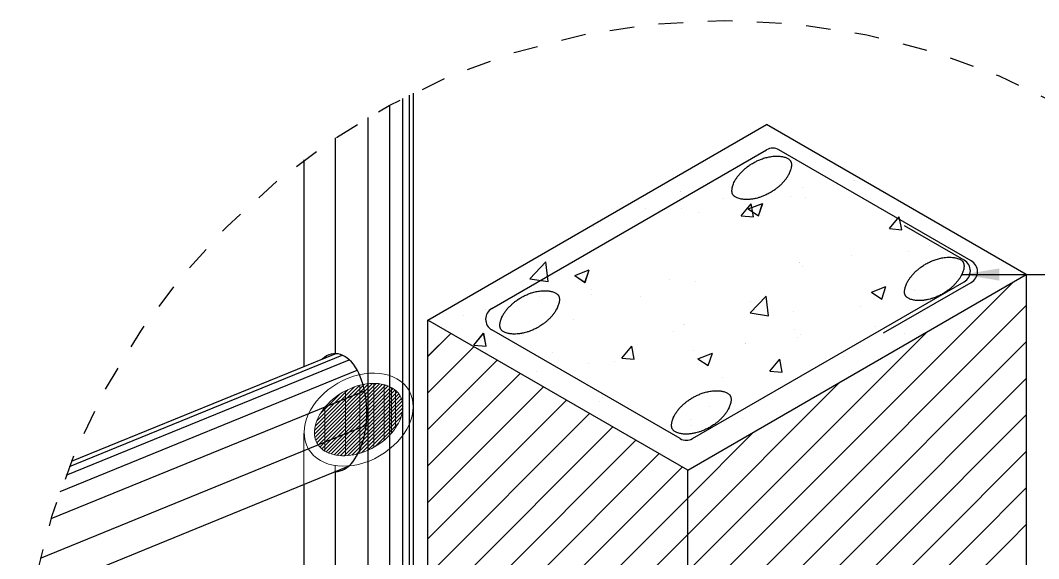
# Model space of a CAD drawing. Header units: inches. Extents: x -7660 to 802, y -193 to 3.
# Drawn here: x 399.208 to 403.341, y -94.126 to -91.943 of the extents above; entities that cross this region are included whole.
import ezdxf

# ---------------------------------------------------------------- set-up
doc = ezdxf.new("R2010")
doc.units = ezdxf.units.IN
doc.header["$MEASUREMENT"] = 0
doc.linetypes.add('DASHDOT', pattern=[1, 0.5, -0.25, 0, -0.25])
for name, color, linetype in [('COTA', 7, 'Continuous'), ('DETALHE', 1, 'Continuous'), ('INDICACAO', 1, 'Continuous')]:
    doc.layers.add(name, color=color, linetype=linetype)
doc.styles.add('Texto Cotas', font='romans.shx')
doc.dimstyles.new('huawei_stand Cota 1-100', dxfattribs={"dimscale": 0, "dimtxt": 0.15, "dimasz": 0.15, "dimexe": 0.1, "dimexo": 0.1, "dimgap": 0.1, "dimtad": 1, "dimzin": 0, "dimdsep": 46, "dimtxsty": 'Texto Cotas', "dimblk": 'ARCHTICK', "dimcen": 0.2, "dimdle": 0.1, "dimclrd": 256, "dimclre": 256, "dimclrt": 256, "dimadec": 0, "dimazin": 0, "dimtfac": 1, "dimtix": 1, "dimtmove": 0, "dimatfit": 3, "dimfxl": 1, "dimtolj": 1, "dimtzin": 0, "dimarcsym": 1})

# ---------------------------------------------------------------- blocks, each defined once
blk = doc.blocks.new('_ArchTick')
at = {"const_width": 0.05}
blk.add_lwpolyline([(-0.5, -0.5), (0.5, 0.5)], dxfattribs=at)
blk = doc.blocks.new('*X136')
at = {"color": 0}
for p, q in [((16584.1, 27279.1), (17210.1, 27905.1)), ((16672.5, 27279.1), (17243, 27849.6)), ((16495.7, 27279.1), (17000.9, 27784.3)), ((16760.9, 27279.1), (17243, 27761.2)), ((16849.3, 27279.1), (17243, 27672.8)), ((16423, 27294.8), (16791.8, 27663.6)), ((16937.7, 27279.1), (17243, 27584.4)), ((16423, 27383.2), (16582.7, 27542.8)), ((17026, 27279.1), (17243, 27496)), ((17114.4, 27279.1), (17243, 27407.6)), ((17202.8, 27279.1), (17243, 27319.2)), ((16423, 27118), (16584.1, 27279.1)), ((16423, 27206.4), (16495.7, 27279.1)), ((16518.5, 26683.2), (17114.4, 27279.1)), ((16530, 27136.6), (16672.5, 27279.1)), ((16568.2, 26821.2), (17026, 27279.1)), ((16595.1, 27113.3), (16760.9, 27279.1)), ((16617.9, 26959.3), (16937.7, 27279.1)), ((16655.7, 27085.5), (16849.3, 27279.1)), ((16671.2, 26747.4), (17202.8, 27279.1))]:
    blk.add_line(p, q, dxfattribs=at)
blk = doc.blocks.new('*X133')
at = {"color": 0}
for p, q in [((1158.254, 433.108), (1158.254, 433.108)), ((1160.764, 433.444), (1160.764, 433.444)), ((1152.37, 432.94), (1152.37, 432.94)), ((1154.448, 432.613), (1154.448, 432.613)), ((1157.708, 432.714), (1157.708, 432.714)), ((1158.406, 432.652), (1158.406, 432.652)), ((1150.661, 432.114), (1150.661, 432.114)), ((1152.422, 432.107), (1152.422, 432.107)), ((1155.304, 431.762), (1155.786, 432.337)), ((1155.641, 432.09), (1156.341, 432.359)), ((1155.641, 432.09), (1156.138, 431.754)), ((1155.902, 431.709), (1155.787, 432.336)), ((1156.138, 431.754), (1156.341, 432.358)), ((1153.212, 431.902), (1153.212, 431.902)), ((1155.304, 431.762), (1155.902, 431.71)), ((1162.477, 431.135), (1162.959, 431.709)), ((1163.075, 431.081), (1162.959, 431.708)), ((1148.161, 431.262), (1148.161, 431.262)), ((1162.477, 431.135), (1163.075, 431.082)), ((1164.424, 430.328), (1164.424, 430.328)), ((1160.636, 429.83), (1160.636, 429.83)), ((1163.419, 430.027), (1163.419, 430.027)), ((1145.062, 428.713), (1145.841, 429.524)), ((1145.952, 428.574), (1145.841, 429.524)), ((1147.238, 428.865), (1147.939, 429.133)), ((1147.736, 428.528), (1147.939, 429.133)), ((1158.133, 429.5), (1158.133, 429.5)), ((1158.284, 429.323), (1158.284, 429.323)), ((1145.062, 428.713), (1145.951, 428.575)), ((1147.238, 428.865), (1147.736, 428.529)), ((1151.817, 428.669), (1151.817, 428.669)), ((1153.09, 428.573), (1153.09, 428.573)), ((1148.03, 428.17), (1148.03, 428.17)), ((1161.61, 428.064), (1162.31, 428.333)), ((1161.61, 428.064), (1162.107, 427.728)), ((1162.107, 427.727), (1162.31, 428.332)), ((1163.673, 428.142), (1163.673, 428.142)), ((1145.084, 428.056), (1145.084, 428.056)), ((1145.527, 427.84), (1145.527, 427.84)), ((1148.039, 427.933), (1148.039, 427.933)), ((1150.423, 427.83), (1150.423, 427.83)), ((1155.734, 427.057), (1156.513, 427.869)), ((1155.761, 427.605), (1155.761, 427.605)), ((1156.624, 426.919), (1156.514, 427.868)), ((1142.905, 427.229), (1142.905, 427.229)), ((1157.841, 427.141), (1157.841, 427.141)), ((1161.099, 427.379), (1161.099, 427.379)), ((1141.855, 426.938), (1141.855, 426.938)), ((1147.193, 426.712), (1147.193, 426.712)), ((1155.734, 427.057), (1156.624, 426.92)), ((1163.297, 426.698), (1163.297, 426.698)), ((1152.009, 426.14), (1152.009, 426.14)), ((1152.531, 426.487), (1152.531, 426.487)), ((1157.869, 426.261), (1157.869, 426.261)), ((1161.793, 426.384), (1161.793, 426.384)), ((1142.347, 425.495), (1142.829, 426.07)), ((1142.945, 425.442), (1142.829, 426.069)), ((1158.006, 425.886), (1158.006, 425.886)), ((1158.163, 425.994), (1158.163, 425.994)), ((1163.208, 426.036), (1163.208, 426.036)), ((1142.347, 425.495), (1142.944, 425.443)), ((1146.178, 425.139), (1146.178, 425.139)), ((1149.519, 424.868), (1150.001, 425.442)), ((1150.117, 424.815), (1150.002, 425.441)), ((1152.969, 425.244), (1152.969, 425.244)), ((1153.207, 424.838), (1153.908, 425.107)), ((1153.705, 424.502), (1153.908, 425.106)), ((1155.502, 425.556), (1155.502, 425.556)), ((1149.187, 424.725), (1149.187, 424.725)), ((1149.519, 424.868), (1150.117, 424.815)), ((1153.207, 424.838), (1153.705, 424.503)), ((1156.692, 424.24), (1157.174, 424.815)), ((1157.29, 424.187), (1157.174, 424.814)), ((1160.237, 424.946), (1160.237, 424.946)), ((1145.399, 424.226), (1145.399, 424.226)), ((1147.918, 424.604), (1147.918, 424.604)), ((1156.692, 424.24), (1157.29, 424.188)), ((1154.406, 423.945), (1154.406, 423.945)), ((1148.433, 422.747), (1148.433, 422.747)), ((1148.574, 422.944), (1148.574, 422.944)), ((1158.041, 422.665), (1158.041, 422.665)), ((1153.771, 422.521), (1153.771, 422.521)), ((1152.847, 421.915), (1152.847, 421.915)), ((1155.375, 421.941), (1155.375, 421.941)), ((1152.872, 421.612), (1152.872, 421.612))]:
    blk.add_line(p, q, dxfattribs=at)
blk = doc.blocks.new('*X134')
at = {"color": 0}
for p, q in [((15793.8, 27726.3), (15849.4, 27781.8)), ((15793.8, 27637.9), (15905.4, 27749.5)), ((15793.8, 27549.5), (15961.5, 27717.1)), ((15793.8, 27461.1), (16017.5, 27684.8)), ((15793.8, 27372.7), (16073.6, 27652.4)), ((15793.8, 27284.3), (16129.6, 27620.1)), ((15793.8, 27195.9), (16185.6, 27587.7)), ((15793.8, 27107.5), (16241.7, 27555.4)), ((15793.8, 27019.1), (16297.7, 27523)), ((15793.8, 26930.8), (16353.7, 27490.7)), ((15793.8, 26842.4), (16409.8, 27458.3)), ((15793.8, 26754), (16423, 27383.2)), ((15793.8, 26665.6), (16423, 27294.8))]:
    blk.add_line(p, q, dxfattribs=at)
blk = doc.blocks.new('*X138')
at = {"color": 0}
for p, q in [((1158.254, 433.108), (1158.254, 433.108)), ((1160.764, 433.444), (1160.764, 433.444)), ((1152.37, 432.94), (1152.37, 432.94)), ((1154.448, 432.613), (1154.448, 432.613)), ((1157.708, 432.714), (1157.708, 432.714)), ((1158.406, 432.652), (1158.406, 432.652)), ((1150.661, 432.114), (1150.661, 432.114)), ((1152.422, 432.107), (1152.422, 432.107)), ((1155.304, 431.762), (1155.786, 432.337)), ((1155.641, 432.09), (1156.341, 432.359)), ((1155.641, 432.09), (1156.138, 431.754)), ((1155.902, 431.709), (1155.787, 432.336)), ((1156.138, 431.754), (1156.341, 432.358)), ((1153.212, 431.902), (1153.212, 431.902)), ((1155.304, 431.762), (1155.902, 431.71)), ((1162.477, 431.135), (1162.959, 431.709)), ((1163.075, 431.081), (1162.959, 431.708)), ((1148.161, 431.262), (1148.161, 431.262)), ((1162.477, 431.135), (1163.075, 431.082)), ((1164.424, 430.328), (1164.424, 430.328)), ((1160.636, 429.83), (1160.636, 429.83)), ((1163.419, 430.027), (1163.419, 430.027)), ((1145.062, 428.713), (1145.841, 429.524)), ((1145.952, 428.574), (1145.841, 429.524)), ((1147.238, 428.865), (1147.939, 429.133)), ((1147.736, 428.528), (1147.939, 429.133)), ((1158.133, 429.5), (1158.133, 429.5)), ((1158.284, 429.323), (1158.284, 429.323)), ((1145.062, 428.713), (1145.951, 428.575)), ((1147.238, 428.865), (1147.736, 428.529)), ((1151.817, 428.669), (1151.817, 428.669)), ((1153.09, 428.573), (1153.09, 428.573)), ((1148.03, 428.17), (1148.03, 428.17)), ((1161.61, 428.064), (1162.31, 428.333)), ((1161.61, 428.064), (1162.107, 427.728)), ((1162.107, 427.727), (1162.31, 428.332)), ((1163.673, 428.142), (1163.673, 428.142)), ((1145.084, 428.056), (1145.084, 428.056)), ((1145.527, 427.84), (1145.527, 427.84)), ((1148.039, 427.933), (1148.039, 427.933)), ((1150.423, 427.83), (1150.423, 427.83)), ((1155.734, 427.057), (1156.513, 427.869)), ((1155.761, 427.605), (1155.761, 427.605)), ((1156.624, 426.919), (1156.514, 427.868)), ((1142.905, 427.229), (1142.905, 427.229)), ((1157.841, 427.141), (1157.841, 427.141)), ((1161.099, 427.379), (1161.099, 427.379)), ((1141.855, 426.938), (1141.855, 426.938)), ((1147.193, 426.712), (1147.193, 426.712)), ((1155.734, 427.057), (1156.624, 426.92)), ((1163.297, 426.698), (1163.297, 426.698)), ((1152.009, 426.14), (1152.009, 426.14)), ((1152.531, 426.487), (1152.531, 426.487)), ((1157.869, 426.261), (1157.869, 426.261)), ((1161.793, 426.384), (1161.793, 426.384)), ((1142.347, 425.495), (1142.829, 426.07)), ((1142.945, 425.442), (1142.829, 426.069)), ((1158.006, 425.886), (1158.006, 425.886)), ((1158.163, 425.994), (1158.163, 425.994)), ((1163.208, 426.036), (1163.208, 426.036)), ((1142.347, 425.495), (1142.944, 425.443)), ((1146.178, 425.139), (1146.178, 425.139)), ((1149.519, 424.868), (1150.001, 425.442)), ((1150.117, 424.815), (1150.002, 425.441)), ((1152.969, 425.244), (1152.969, 425.244)), ((1153.207, 424.838), (1153.908, 425.107)), ((1153.705, 424.502), (1153.908, 425.106)), ((1155.502, 425.556), (1155.502, 425.556)), ((1149.187, 424.725), (1149.187, 424.725)), ((1149.519, 424.868), (1150.117, 424.815)), ((1153.207, 424.838), (1153.705, 424.503)), ((1156.692, 424.24), (1157.174, 424.815)), ((1157.29, 424.187), (1157.174, 424.814)), ((1160.237, 424.946), (1160.237, 424.946)), ((1145.399, 424.226), (1145.399, 424.226)), ((1147.918, 424.604), (1147.918, 424.604)), ((1156.692, 424.24), (1157.29, 424.188)), ((1154.406, 423.945), (1154.406, 423.945)), ((1148.433, 422.747), (1148.433, 422.747)), ((1148.574, 422.944), (1148.574, 422.944)), ((1158.041, 422.665), (1158.041, 422.665)), ((1153.771, 422.521), (1153.771, 422.521)), ((1152.847, 421.915), (1152.847, 421.915)), ((1155.375, 421.941), (1155.375, 421.941)), ((1152.872, 421.612), (1152.872, 421.612))]:
    blk.add_line(p, q, dxfattribs=at)
blk = doc.blocks.new('*X139')
at = {"color": 0}
for p, q in [((15793.8, 27726.3), (15849.4, 27781.8)), ((15793.8, 27637.9), (15905.4, 27749.5)), ((15793.8, 27549.5), (15961.5, 27717.1)), ((15793.8, 27461.1), (16017.5, 27684.8)), ((15793.8, 27372.7), (16073.6, 27652.4)), ((15793.8, 27284.3), (16129.6, 27620.1)), ((15793.8, 27195.9), (16185.6, 27587.7)), ((15793.8, 27107.5), (16241.7, 27555.4)), ((15793.8, 27019.1), (16297.7, 27523)), ((15793.8, 26930.8), (16353.7, 27490.7)), ((15793.8, 26842.4), (16409.8, 27458.3)), ((15793.8, 26754), (16423, 27383.2)), ((15793.8, 26665.6), (16423, 27294.8))]:
    blk.add_line(p, q, dxfattribs=at)
blk = doc.blocks.new('*X141')
at = {"color": 0}
for p, q in [((16584.1, 27279.1), (17210.1, 27905.1)), ((16672.5, 27279.1), (17243, 27849.6)), ((16495.7, 27279.1), (17000.9, 27784.3)), ((16760.9, 27279.1), (17243, 27761.2)), ((16849.3, 27279.1), (17243, 27672.8)), ((16423, 27294.8), (16791.8, 27663.6)), ((16937.7, 27279.1), (17243, 27584.4)), ((16423, 27383.2), (16582.7, 27542.8)), ((17026, 27279.1), (17243, 27496)), ((17114.4, 27279.1), (17243, 27407.6)), ((17202.8, 27279.1), (17243, 27319.2)), ((16423, 27118), (16584.1, 27279.1)), ((16423, 27206.4), (16495.7, 27279.1)), ((16518.5, 26683.2), (17114.4, 27279.1)), ((16530, 27136.6), (16672.5, 27279.1)), ((16568.2, 26821.2), (17026, 27279.1)), ((16595.1, 27113.3), (16760.9, 27279.1)), ((16617.9, 26959.3), (16937.7, 27279.1)), ((16655.7, 27085.5), (16849.3, 27279.1)), ((16671.2, 26747.4), (17202.8, 27279.1))]:
    blk.add_line(p, q, dxfattribs=at)
blk = doc.blocks.new('55')
at = {"layer": 'DETALHE', "linetype": 'ByBlock', "lineweight": 13}
h = blk.add_hatch(dxfattribs=at)
h.set_pattern_fill('ANSI31', color=256, scale=0.083793, style=0)
h.set_pattern_definition([(45, (278.649586, -28.83776), (-0.0074063384, 0.0074063384), [])])
edge = h.paths.add_edge_path(flags=16)
edge.add_spline(control_points=[(305.0051, 17.468), (305.0007, 17.4756), (304.9948, 17.4829), (304.9793, 17.4963), (304.9696, 17.5023), (304.9462, 17.5118), (304.9324, 17.5153), (304.902, 17.5183), (304.8855, 17.518), (304.835, 17.5109), (304.8025, 17.499), (304.7435, 17.4649), (304.7169, 17.4426), (304.6855, 17.4025), (304.6769, 17.3884), (304.6644, 17.3606), (304.6605, 17.3469), (304.657, 17.3218), (304.6574, 17.3104), (304.6612, 17.2903), (304.6646, 17.2816), (304.6734, 17.2664), (304.6792, 17.2591), (304.6947, 17.2457), (304.7044, 17.2397), (304.7279, 17.2302), (304.7417, 17.2267), (304.7721, 17.2237), (304.7886, 17.224), (304.839, 17.2311), (304.8715, 17.243), (304.9306, 17.2771), (304.9572, 17.2993), (304.9885, 17.3395), (304.9971, 17.3536), (305.0097, 17.3814), (305.0136, 17.3951), (305.017, 17.4202), (305.0166, 17.4316), (305.0128, 17.4517), (305.0094, 17.4604), (305.0051, 17.468)], knot_values=[0, 0, 0, 0, 0.261799, 0.261799, 0.523599, 0.523599, 0.785398, 0.785398, 1.047198, 1.047198, 1.570796, 1.570796, 2.094395, 2.094395, 2.356194, 2.356194, 2.617994, 2.617994, 2.879793, 2.879793, 3.141593, 3.141593, 3.403392, 3.403392, 3.665191, 3.665191, 3.926991, 3.926991, 4.18879, 4.18879, 4.712389, 4.712389, 5.235988, 5.235988, 5.497787, 5.497787, 5.759587, 5.759587, 6.021386, 6.021386, 6.283185, 6.283185, 6.283185, 6.283185], degree=3, periodic=0)
at = {"layer": 'DETALHE'}
for p, q in [((305.0423, 18.6877), (305.0423, 15.667)), ((305.0582, 18.6956), (305.0582, 15.6924)), ((304.962, 18.6459), (304.962, 15.5867)), ((305.0144, 18.6735), (305.0144, 15.6327)), ((304.8739, 18.5962), (304.8739, 15.5424)), ((305.1179, 17.7746), (306.492, 18.5679)), ((307.5465, 17.9591), (306.492, 18.5679)), ((307.5465, 17.9591), (306.492, 18.5679)), ((304.7422, 18.5138), (304.7422, 17.6384)), ((305.3776, 17.8218), (306.4924, 18.4655)), ((307.323, 18.015), (306.5427, 18.4655)), ((304.615, 18.4243), (304.615, 17.5865)), ((307.2945, 18.0176), (307.0521, 18.1575)), ((306.1723, 17.1658), (307.5465, 17.9591)), ((306.1916, 17.2938), (307.2945, 17.9305)), ((306.967, 17.7224), (307.323, 17.9279)), ((305.1179, 13.539), (305.1179, 17.7746)), ((306.1723, 17.1658), (305.1179, 17.7746)), ((306.1413, 17.2938), (305.3776, 17.7347)), ((303.6499, 17.1455), (304.7985, 17.6141)), ((303.6638, 17.1813), (304.7701, 17.6327)), ((303.6719, 17.2017), (304.7422, 17.6384)), ((303.6257, 17.079), (304.8315, 17.571)), ((303.5895, 16.9691), (304.8613, 17.488)), ((303.5455, 16.8089), (304.8676, 17.3483)), ((303.513, 16.6583), (304.7957, 17.1816)), ((304.7422, 17.1598), (304.7422, 15.5183)), ((304.615, 17.1078), (304.615, 15.5861))]:
    blk.add_line(p, q, dxfattribs=at)
at = {"layer": 'DETALHE', "linetype": 'ByBlock', "lineweight": 13}
for p, q in [((305.1179, 17.7746), (306.492, 18.5679)), ((307.5465, 17.9591), (306.492, 18.5679)), ((305.3776, 17.8218), (306.4924, 18.4655)), ((307.323, 18.015), (306.5427, 18.4655)), ((307.2945, 18.0176), (307.0521, 18.1575)), ((306.1723, 17.1658), (307.5465, 17.9591)), ((306.1916, 17.2938), (307.2945, 17.9305)), ((306.967, 17.7224), (307.323, 17.9279)), ((305.1179, 14.2538), (305.1179, 17.7746)), ((306.1723, 17.1658), (305.1179, 17.7746)), ((306.1413, 17.2938), (305.3776, 17.7347)), ((304.7836, 17.4878), (304.7836, 17.2244)), ((304.8415, 17.5102), (304.8415, 17.2343)), ((304.8989, 17.5177), (304.8989, 17.2588)), ((304.941, 17.5126), (304.941, 17.2879)), ((304.97, 17.5013), (304.97, 17.3163)), ((304.9871, 17.4895), (304.9871, 17.3385)), ((304.6991, 17.4198), (304.6991, 17.2435)), ((305.0582, 17.4165), (305.0582, 15.6924)), ((304.615, 17.3165), (304.615, 15.5861)), ((305.0423, 17.3519), (305.0423, 15.667)), ((305.0144, 17.3046), (305.0144, 15.6327)), ((304.962, 17.251), (304.962, 15.5867)), ((304.8739, 17.2011), (304.8739, 15.5424)), ((304.7422, 17.1848), (304.7422, 15.5183))]:
    blk.add_line(p, q, dxfattribs=at)
at = {"layer": 'DETALHE', "color": 1, "linetype": 'ByBlock', "lineweight": 13}
for p, q in [((307.5465, 17.9591), (307.5465, 14.4384)), ((306.1723, 13.6451), (306.1723, 17.1658))]:
    blk.add_line(p, q, dxfattribs=at)
at = {"layer": 'DETALHE', "color": 1}
for p, q in [((307.5465, 17.9591), (307.5465, 13.5474)), ((306.1723, 13.2765), (306.1723, 17.1658))]:
    blk.add_line(p, q, dxfattribs=at)
at = {"layer": 'DETALHE', "color": 1, "linetype": 'DASHDOT', "ltscale": 0.05}
blk.add_circle((306.3232, 16.1316), 2.8591, dxfattribs=at)
at = {"layer": 'DETALHE', "linetype": 'ByBlock', "lineweight": 13}
for centre, start, end in [((306.5176, 18.4219), 60, 120), ((307.2693, 17.974), 300, 60), ((307.2979, 17.9714), 300, 60), ((305.4027, 17.7783), 120, 240), ((306.1665, 17.3373), 240, 300)]:
    blk.add_arc(centre, 0.0503, start, end, dxfattribs=at)
at = {"layer": 'DETALHE'}
for centre, start, end in [((306.5176, 18.4219), 60, 120), ((307.2693, 17.974), 300, 60), ((307.2979, 17.9714), 300, 60), ((305.4027, 17.7783), 120, 240), ((306.1665, 17.3373), 240, 300)]:
    blk.add_arc(centre, 0.0503, start, end, dxfattribs=at)
blk.add_ellipse((304.7422, 17.3991), major_axis=(0, -0.2393), ratio=0.535873, start_param=0, end_param=3.57209, dxfattribs=at)
at = {"layer": 'DETALHE', "linetype": 'ByBlock', "lineweight": 13}
blk.add_ellipse((304.837, 17.371), major_axis=(0.2043, 0.118), ratio=0.720469, dxfattribs=at)
for points, knots in [([(306.5898, 18.4196), (306.5894, 18.4203), (306.5889, 18.421), (306.588, 18.4223), (306.5875, 18.4228), (306.5866, 18.4239), (306.5861, 18.4244), (306.5846, 18.4258), (306.5836, 18.4266), (306.5814, 18.4283), (306.5801, 18.4292), (306.5771, 18.431), (306.5754, 18.4318), (306.5716, 18.4335), (306.5695, 18.4344), (306.5649, 18.4359), (306.5624, 18.4366), (306.5576, 18.4377), (306.5555, 18.4381), (306.5511, 18.4388), (306.5488, 18.4392), (306.5431, 18.4397), (306.5396, 18.4399), (306.5322, 18.44), (306.5284, 18.4399), (306.5205, 18.4394), (306.5164, 18.439), (306.5093, 18.438), (306.5064, 18.4375), (306.5004, 18.4363), (306.4974, 18.4357), (306.4882, 18.4334), (306.482, 18.4316), (306.4708, 18.4277), (306.4658, 18.4258), (306.4559, 18.4215), (306.451, 18.4191), (306.4413, 18.414), (306.4365, 18.4113), (306.4272, 18.4055), (306.4227, 18.4025), (306.4147, 18.3967), (306.4112, 18.394), (306.4045, 18.3885), (306.4013, 18.3857), (306.3946, 18.3795), (306.3912, 18.3761), (306.3846, 18.3691), (306.3815, 18.3655), (306.3761, 18.3587), (306.3738, 18.3555), (306.3693, 18.3489), (306.3671, 18.3454), (306.3633, 18.3387), (306.3616, 18.3355), (306.3588, 18.3294), (306.3577, 18.3266), (306.3558, 18.3216), (306.3551, 18.3194), (306.354, 18.3155), (306.3536, 18.3138), (306.3529, 18.3105), (306.3526, 18.3089), (306.3522, 18.3056), (306.352, 18.3038), (306.3518, 18.3008), (306.3518, 18.2994), (306.3519, 18.2969), (306.352, 18.2957), (306.3522, 18.2936), (306.3524, 18.2925), (306.3528, 18.2907), (306.353, 18.2898), (306.3535, 18.2883), (306.3537, 18.2877), (306.3542, 18.2865), (306.3544, 18.286), (306.355, 18.2848), (306.3553, 18.2843), (306.3563, 18.2826), (306.3572, 18.2814), (306.3586, 18.2798), (306.359, 18.2794), (306.36, 18.2785), (306.3605, 18.278), (306.3621, 18.2766), (306.3634, 18.2757), (306.3664, 18.2737), (306.3682, 18.2727), (306.3722, 18.2708), (306.3744, 18.2698), (306.3795, 18.2681), (306.3822, 18.2673), (306.3875, 18.266), (306.3899, 18.2656), (306.3949, 18.2648), (306.3976, 18.2645), (306.4031, 18.264), (306.406, 18.2639), (306.413, 18.2638), (306.4173, 18.2639), (306.4261, 18.2645), (306.4306, 18.265), (306.44, 18.2665), (306.4447, 18.2674), (306.4534, 18.2695), (306.4573, 18.2705), (306.4651, 18.2729), (306.4691, 18.2742), (306.4778, 18.2774), (306.4826, 18.2794), (306.4925, 18.2839), (306.4976, 18.2864), (306.5066, 18.2913), (306.5106, 18.2937), (306.5194, 18.2992), (306.5243, 18.3026), (306.5325, 18.3087), (306.536, 18.3114), (306.5426, 18.317), (306.5458, 18.3198), (306.5522, 18.3259), (306.5554, 18.3292), (306.5618, 18.3362), (306.5649, 18.3399), (306.5707, 18.3474), (306.5733, 18.3511), (306.5781, 18.3584), (306.5802, 18.362), (306.5834, 18.3682), (306.5847, 18.3707), (306.5869, 18.3757), (306.5878, 18.3781), (306.5896, 18.383), (306.5903, 18.3854), (306.5917, 18.3906), (306.5922, 18.3933), (306.593, 18.3983), (306.5932, 18.4006), (306.5933, 18.4048), (306.5933, 18.4066), (306.593, 18.4098), (306.5928, 18.4112), (306.5923, 18.4131), (306.5922, 18.4137), (306.5918, 18.415), (306.5916, 18.4155), (306.5913, 18.4165), (306.5911, 18.417), (306.5906, 18.4181), (306.5902, 18.4188), (306.5898, 18.4196)], [0, 0, 0, 0, 0.084238, 0.084238, 0.146315, 0.146315, 0.208391, 0.208391, 0.298415, 0.298415, 0.388438, 0.388438, 0.478461, 0.478461, 0.568296, 0.568296, 0.65813, 0.65813, 0.723729, 0.723729, 0.789327, 0.789327, 0.879805, 0.879805, 0.970283, 0.970283, 1.06076, 1.06076, 1.123463, 1.123463, 1.186165, 1.186165, 1.31157, 1.31157, 1.412199, 1.412199, 1.512829, 1.512829, 1.613458, 1.613458, 1.714087, 1.714087, 1.796165, 1.796165, 1.878243, 1.878243, 1.972849, 1.972849, 2.071608, 2.071608, 2.157305, 2.157305, 2.252668, 2.252668, 2.345635, 2.345635, 2.432223, 2.432223, 2.504273, 2.504273, 2.56568, 2.56568, 2.627087, 2.627087, 2.703159, 2.703159, 2.771616, 2.771616, 2.838606, 2.838606, 2.908708, 2.908708, 2.97881, 2.97881, 3.037675, 3.037675, 3.096541, 3.096541, 3.159097, 3.159097, 3.294516, 3.294516, 3.344819, 3.344819, 3.395122, 3.395122, 3.495729, 3.495729, 3.596336, 3.596336, 3.696943, 3.696943, 3.79755, 3.79755, 3.871523, 3.871523, 3.945496, 3.945496, 4.019469, 4.019469, 4.119496, 4.119496, 4.219523, 4.219523, 4.31955, 4.31955, 4.39881, 4.39881, 4.47807, 4.47807, 4.574474, 4.574474, 4.679738, 4.679738, 4.763616, 4.763616, 4.872346, 4.872346, 4.9543, 4.9543, 5.036255, 5.036255, 5.127493, 5.127493, 5.228505, 5.228505, 5.329518, 5.329518, 5.43053, 5.43053, 5.505292, 5.505292, 5.580053, 5.580053, 5.660616, 5.660616, 5.761534, 5.761534, 5.862452, 5.862452, 5.96337, 5.96337, 6.055748, 6.055748, 6.108132, 6.108132, 6.160517, 6.160517, 6.203113, 6.203113, 6.283185, 6.283185, 6.283185, 6.283185]), ([(307.2902, 18.0095), (307.2898, 18.0103), (307.2893, 18.011), (307.2884, 18.0122), (307.288, 18.0127), (307.287, 18.0138), (307.2865, 18.0144), (307.285, 18.0157), (307.2841, 18.0166), (307.2818, 18.0183), (307.2805, 18.0191), (307.2775, 18.0209), (307.2758, 18.0218), (307.272, 18.0235), (307.2699, 18.0243), (307.2653, 18.0258), (307.2628, 18.0266), (307.258, 18.0277), (307.256, 18.0281), (307.2515, 18.0288), (307.2492, 18.0291), (307.2435, 18.0296), (307.24, 18.0298), (307.2326, 18.0299), (307.2288, 18.0298), (307.2209, 18.0293), (307.2168, 18.0289), (307.2097, 18.0279), (307.2068, 18.0274), (307.2008, 18.0263), (307.1978, 18.0256), (307.1886, 18.0234), (307.1825, 18.0215), (307.1713, 18.0176), (307.1663, 18.0157), (307.1563, 18.0114), (307.1514, 18.009), (307.1417, 18.004), (307.1369, 18.0012), (307.1276, 17.9955), (307.1231, 17.9924), (307.1151, 17.9867), (307.1116, 17.984), (307.1049, 17.9785), (307.1017, 17.9756), (307.095, 17.9694), (307.0916, 17.966), (307.0851, 17.959), (307.0819, 17.9554), (307.0765, 17.9486), (307.0742, 17.9454), (307.0697, 17.9388), (307.0675, 17.9354), (307.0637, 17.9287), (307.062, 17.9254), (307.0592, 17.9194), (307.0581, 17.9165), (307.0563, 17.9116), (307.0556, 17.9094), (307.0545, 17.9055), (307.054, 17.9037), (307.0533, 17.9005), (307.0531, 17.8989), (307.0526, 17.8955), (307.0524, 17.8938), (307.0522, 17.8907), (307.0522, 17.8893), (307.0523, 17.8868), (307.0524, 17.8857), (307.0526, 17.8835), (307.0528, 17.8825), (307.0532, 17.8806), (307.0534, 17.8797), (307.0539, 17.8783), (307.0541, 17.8776), (307.0546, 17.8764), (307.0548, 17.8759), (307.0554, 17.8748), (307.0557, 17.8742), (307.0567, 17.8725), (307.0576, 17.8714), (307.059, 17.8698), (307.0594, 17.8693), (307.0604, 17.8684), (307.0609, 17.8679), (307.0625, 17.8666), (307.0638, 17.8656), (307.0668, 17.8637), (307.0686, 17.8627), (307.0726, 17.8607), (307.0748, 17.8598), (307.0799, 17.858), (307.0827, 17.8572), (307.088, 17.856), (307.0903, 17.8555), (307.0954, 17.8547), (307.098, 17.8544), (307.1035, 17.8539), (307.1064, 17.8538), (307.1135, 17.8537), (307.1177, 17.8538), (307.1265, 17.8544), (307.1311, 17.855), (307.1404, 17.8564), (307.1452, 17.8573), (307.1539, 17.8594), (307.1577, 17.8605), (307.1656, 17.8628), (307.1695, 17.8641), (307.1782, 17.8674), (307.183, 17.8693), (307.1929, 17.8738), (307.198, 17.8763), (307.207, 17.8813), (307.211, 17.8836), (307.2199, 17.8892), (307.2247, 17.8925), (307.233, 17.8986), (307.2364, 17.9013), (307.243, 17.9069), (307.2462, 17.9097), (307.2526, 17.9159), (307.2558, 17.9192), (307.2622, 17.9262), (307.2653, 17.9299), (307.2711, 17.9373), (307.2737, 17.941), (307.2785, 17.9483), (307.2806, 17.952), (307.2838, 17.9581), (307.2851, 17.9607), (307.2873, 17.9657), (307.2882, 17.9681), (307.29, 17.9729), (307.2907, 17.9754), (307.2921, 17.9805), (307.2927, 17.9832), (307.2934, 17.9882), (307.2936, 17.9905), (307.2937, 17.9947), (307.2937, 17.9965), (307.2934, 17.9997), (307.2932, 18.0011), (307.2928, 18.003), (307.2926, 18.0037), (307.2922, 18.0049), (307.292, 18.0055), (307.2917, 18.0065), (307.2915, 18.0069), (307.291, 18.0081), (307.2906, 18.0088), (307.2902, 18.0095)], [0, 0, 0, 0, 0.084238, 0.084238, 0.146315, 0.146315, 0.208391, 0.208391, 0.298415, 0.298415, 0.388438, 0.388438, 0.478461, 0.478461, 0.568296, 0.568296, 0.65813, 0.65813, 0.723729, 0.723729, 0.789327, 0.789327, 0.879805, 0.879805, 0.970283, 0.970283, 1.06076, 1.06076, 1.123463, 1.123463, 1.186165, 1.186165, 1.31157, 1.31157, 1.412199, 1.412199, 1.512829, 1.512829, 1.613458, 1.613458, 1.714087, 1.714087, 1.796165, 1.796165, 1.878243, 1.878243, 1.972849, 1.972849, 2.071608, 2.071608, 2.157305, 2.157305, 2.252668, 2.252668, 2.345635, 2.345635, 2.432223, 2.432223, 2.504273, 2.504273, 2.56568, 2.56568, 2.627087, 2.627087, 2.703159, 2.703159, 2.771616, 2.771616, 2.838606, 2.838606, 2.908708, 2.908708, 2.97881, 2.97881, 3.037675, 3.037675, 3.096541, 3.096541, 3.159097, 3.159097, 3.294516, 3.294516, 3.344819, 3.344819, 3.395122, 3.395122, 3.495729, 3.495729, 3.596336, 3.596336, 3.696943, 3.696943, 3.79755, 3.79755, 3.871523, 3.871523, 3.945496, 3.945496, 4.019469, 4.019469, 4.119496, 4.119496, 4.219523, 4.219523, 4.31955, 4.31955, 4.39881, 4.39881, 4.47807, 4.47807, 4.574474, 4.574474, 4.679738, 4.679738, 4.763616, 4.763616, 4.872346, 4.872346, 4.9543, 4.9543, 5.036255, 5.036255, 5.127493, 5.127493, 5.228505, 5.228505, 5.329518, 5.329518, 5.43053, 5.43053, 5.505292, 5.505292, 5.580053, 5.580053, 5.660616, 5.660616, 5.761534, 5.761534, 5.862452, 5.862452, 5.96337, 5.96337, 6.055748, 6.055748, 6.108132, 6.108132, 6.160517, 6.160517, 6.203113, 6.203113, 6.283185, 6.283185, 6.283185, 6.283185]), ([(305.6482, 17.8737), (305.6478, 17.8745), (305.6473, 17.8752), (305.6464, 17.8764), (305.646, 17.8769), (305.645, 17.878), (305.6445, 17.8786), (305.643, 17.8799), (305.6421, 17.8808), (305.6398, 17.8825), (305.6385, 17.8833), (305.6355, 17.8851), (305.6338, 17.886), (305.63, 17.8877), (305.6279, 17.8885), (305.6233, 17.89), (305.6208, 17.8908), (305.6161, 17.8918), (305.614, 17.8923), (305.6095, 17.893), (305.6072, 17.8933), (305.6015, 17.8938), (305.598, 17.894), (305.5907, 17.8941), (305.5868, 17.894), (305.5789, 17.8935), (305.5748, 17.8931), (305.5677, 17.8921), (305.5648, 17.8916), (305.5588, 17.8905), (305.5558, 17.8898), (305.5467, 17.8876), (305.5405, 17.8857), (305.5293, 17.8818), (305.5243, 17.8799), (305.5144, 17.8756), (305.5094, 17.8732), (305.4997, 17.8682), (305.4949, 17.8654), (305.4856, 17.8597), (305.4811, 17.8566), (305.4731, 17.8508), (305.4696, 17.8482), (305.4629, 17.8427), (305.4597, 17.8398), (305.453, 17.8336), (305.4496, 17.8302), (305.4431, 17.8232), (305.4399, 17.8196), (305.4346, 17.8128), (305.4322, 17.8096), (305.4277, 17.803), (305.4255, 17.7996), (305.4217, 17.7929), (305.42, 17.7896), (305.4173, 17.7836), (305.4161, 17.7807), (305.4143, 17.7757), (305.4136, 17.7735), (305.4125, 17.7697), (305.412, 17.7679), (305.4113, 17.7647), (305.4111, 17.7631), (305.4106, 17.7597), (305.4104, 17.758), (305.4103, 17.7549), (305.4102, 17.7535), (305.4103, 17.751), (305.4104, 17.7499), (305.4106, 17.7477), (305.4108, 17.7467), (305.4112, 17.7448), (305.4114, 17.7439), (305.4119, 17.7425), (305.4121, 17.7418), (305.4126, 17.7406), (305.4128, 17.7401), (305.4134, 17.739), (305.4137, 17.7384), (305.4147, 17.7367), (305.4156, 17.7356), (305.417, 17.734), (305.4175, 17.7335), (305.4184, 17.7326), (305.4189, 17.7321), (305.4206, 17.7308), (305.4218, 17.7298), (305.4248, 17.7278), (305.4266, 17.7269), (305.4306, 17.7249), (305.4328, 17.724), (305.4379, 17.7222), (305.4407, 17.7214), (305.446, 17.7202), (305.4483, 17.7197), (305.4534, 17.7189), (305.456, 17.7186), (305.4615, 17.7181), (305.4644, 17.718), (305.4715, 17.7179), (305.4757, 17.718), (305.4845, 17.7186), (305.4891, 17.7192), (305.4984, 17.7206), (305.5032, 17.7215), (305.5119, 17.7236), (305.5158, 17.7247), (305.5236, 17.727), (305.5275, 17.7283), (305.5362, 17.7316), (305.541, 17.7335), (305.5509, 17.738), (305.556, 17.7405), (305.5651, 17.7455), (305.569, 17.7478), (305.5779, 17.7534), (305.5827, 17.7567), (305.591, 17.7628), (305.5944, 17.7655), (305.601, 17.7711), (305.6042, 17.7739), (305.6106, 17.7801), (305.6139, 17.7834), (305.6202, 17.7903), (305.6234, 17.7941), (305.6291, 17.8015), (305.6318, 17.8052), (305.6365, 17.8125), (305.6386, 17.8162), (305.6419, 17.8223), (305.6431, 17.8249), (305.6453, 17.8298), (305.6463, 17.8323), (305.648, 17.8371), (305.6487, 17.8396), (305.6501, 17.8447), (305.6507, 17.8474), (305.6514, 17.8524), (305.6516, 17.8547), (305.6518, 17.8589), (305.6517, 17.8607), (305.6514, 17.8639), (305.6512, 17.8653), (305.6508, 17.8672), (305.6506, 17.8679), (305.6502, 17.8691), (305.6501, 17.8697), (305.6497, 17.8707), (305.6495, 17.8711), (305.649, 17.8723), (305.6486, 17.873), (305.6482, 17.8737)], [0, 0, 0, 0, 0.084238, 0.084238, 0.146315, 0.146315, 0.208391, 0.208391, 0.298415, 0.298415, 0.388438, 0.388438, 0.478461, 0.478461, 0.568296, 0.568296, 0.65813, 0.65813, 0.723729, 0.723729, 0.789327, 0.789327, 0.879805, 0.879805, 0.970283, 0.970283, 1.06076, 1.06076, 1.123463, 1.123463, 1.186165, 1.186165, 1.31157, 1.31157, 1.412199, 1.412199, 1.512829, 1.512829, 1.613458, 1.613458, 1.714087, 1.714087, 1.796165, 1.796165, 1.878243, 1.878243, 1.972849, 1.972849, 2.071608, 2.071608, 2.157305, 2.157305, 2.252668, 2.252668, 2.345635, 2.345635, 2.432223, 2.432223, 2.504273, 2.504273, 2.56568, 2.56568, 2.627087, 2.627087, 2.703159, 2.703159, 2.771616, 2.771616, 2.838606, 2.838606, 2.908708, 2.908708, 2.97881, 2.97881, 3.037675, 3.037675, 3.096541, 3.096541, 3.159097, 3.159097, 3.294516, 3.294516, 3.344819, 3.344819, 3.395122, 3.395122, 3.495729, 3.495729, 3.596336, 3.596336, 3.696943, 3.696943, 3.79755, 3.79755, 3.871523, 3.871523, 3.945496, 3.945496, 4.019469, 4.019469, 4.119496, 4.119496, 4.219523, 4.219523, 4.31955, 4.31955, 4.39881, 4.39881, 4.47807, 4.47807, 4.574474, 4.574474, 4.679738, 4.679738, 4.763616, 4.763616, 4.872346, 4.872346, 4.9543, 4.9543, 5.036255, 5.036255, 5.127493, 5.127493, 5.228505, 5.228505, 5.329518, 5.329518, 5.43053, 5.43053, 5.505292, 5.505292, 5.580053, 5.580053, 5.660616, 5.660616, 5.761534, 5.761534, 5.862452, 5.862452, 5.96337, 5.96337, 6.055748, 6.055748, 6.108132, 6.108132, 6.160517, 6.160517, 6.203113, 6.203113, 6.283185, 6.283185, 6.283185, 6.283185]), ([(305.0051, 17.468), (305.0051, 17.468), (305.0007, 17.4756), (304.9948, 17.4829), (304.9793, 17.4963), (304.9696, 17.5023), (304.9462, 17.5118), (304.9324, 17.5153), (304.902, 17.5183), (304.8855, 17.518), (304.835, 17.5109), (304.8025, 17.499), (304.7435, 17.4649), (304.7169, 17.4426), (304.6855, 17.4025), (304.6769, 17.3884), (304.6644, 17.3606), (304.6605, 17.3469), (304.657, 17.3218), (304.6574, 17.3104), (304.6612, 17.2903), (304.6646, 17.2816), (304.6734, 17.2664), (304.6792, 17.2591), (304.6947, 17.2457), (304.7044, 17.2397), (304.7279, 17.2302), (304.7417, 17.2267), (304.7721, 17.2237), (304.7886, 17.224), (304.839, 17.2311), (304.8715, 17.243), (304.9306, 17.2771), (304.9572, 17.2993), (304.9885, 17.3395), (304.9971, 17.3536), (305.0097, 17.3814), (305.0136, 17.3951), (305.017, 17.4202), (305.0166, 17.4316), (305.0128, 17.4517), (305.0094, 17.4604), (305.0051, 17.468)], [0, 0, 0, 0, 0.1309, 0.261799, 0.261799, 0.523599, 0.523599, 0.785398, 0.785398, 1.047198, 1.047198, 1.570796, 1.570796, 2.094395, 2.094395, 2.356194, 2.356194, 2.617994, 2.617994, 2.879793, 2.879793, 3.141593, 3.141593, 3.403392, 3.403392, 3.665191, 3.665191, 3.926991, 3.926991, 4.18879, 4.18879, 4.712389, 4.712389, 5.235988, 5.235988, 5.497787, 5.497787, 5.759587, 5.759587, 6.021386, 6.021386, 6.283185, 6.283185, 6.283185, 6.283185]), ([(306.3448, 17.4679), (306.3443, 17.4686), (306.3439, 17.4693), (306.3429, 17.4706), (306.3425, 17.4711), (306.3416, 17.4722), (306.341, 17.4727), (306.3396, 17.4741), (306.3386, 17.4749), (306.3364, 17.4766), (306.335, 17.4775), (306.3321, 17.4793), (306.3304, 17.4801), (306.3266, 17.4818), (306.3245, 17.4827), (306.3199, 17.4842), (306.3173, 17.4849), (306.3126, 17.486), (306.3105, 17.4864), (306.3061, 17.4871), (306.3038, 17.4874), (306.298, 17.488), (306.2945, 17.4882), (306.2872, 17.4883), (306.2834, 17.4882), (306.2755, 17.4877), (306.2714, 17.4873), (306.2643, 17.4863), (306.2613, 17.4858), (306.2554, 17.4846), (306.2524, 17.484), (306.2432, 17.4817), (306.237, 17.4799), (306.2258, 17.476), (306.2208, 17.474), (306.2109, 17.4697), (306.206, 17.4674), (306.1963, 17.4623), (306.1915, 17.4596), (306.1822, 17.4538), (306.1776, 17.4508), (306.1697, 17.445), (306.1662, 17.4423), (306.1595, 17.4368), (306.1562, 17.434), (306.1496, 17.4278), (306.1462, 17.4244), (306.1396, 17.4174), (306.1365, 17.4137), (306.1311, 17.4069), (306.1288, 17.4038), (306.1242, 17.3972), (306.1221, 17.3937), (306.1183, 17.387), (306.1166, 17.3838), (306.1138, 17.3777), (306.1126, 17.3749), (306.1108, 17.3699), (306.1101, 17.3677), (306.109, 17.3638), (306.1086, 17.3621), (306.1079, 17.3588), (306.1076, 17.3572), (306.1071, 17.3539), (306.107, 17.3521), (306.1068, 17.349), (306.1068, 17.3477), (306.1069, 17.3452), (306.1069, 17.344), (306.1072, 17.3419), (306.1074, 17.3408), (306.1078, 17.339), (306.108, 17.3381), (306.1084, 17.3366), (306.1087, 17.336), (306.1091, 17.3348), (306.1094, 17.3342), (306.1099, 17.3331), (306.1102, 17.3326), (306.1113, 17.3309), (306.1121, 17.3297), (306.1136, 17.3281), (306.114, 17.3277), (306.1149, 17.3268), (306.1155, 17.3263), (306.1171, 17.3249), (306.1184, 17.324), (306.1214, 17.322), (306.1231, 17.321), (306.1271, 17.3191), (306.1294, 17.3181), (306.1344, 17.3164), (306.1372, 17.3156), (306.1425, 17.3143), (306.1449, 17.3139), (306.1499, 17.3131), (306.1526, 17.3128), (306.1581, 17.3123), (306.161, 17.3122), (306.168, 17.3121), (306.1722, 17.3122), (306.1811, 17.3128), (306.1856, 17.3133), (306.1949, 17.3148), (306.1997, 17.3157), (306.2084, 17.3178), (306.2123, 17.3188), (306.2201, 17.3212), (306.224, 17.3225), (306.2328, 17.3257), (306.2375, 17.3277), (306.2474, 17.3321), (306.2526, 17.3347), (306.2616, 17.3396), (306.2656, 17.342), (306.2744, 17.3475), (306.2793, 17.3509), (306.2875, 17.357), (306.291, 17.3597), (306.2976, 17.3652), (306.3007, 17.3681), (306.3072, 17.3742), (306.3104, 17.3775), (306.3168, 17.3845), (306.3199, 17.3882), (306.3257, 17.3957), (306.3283, 17.3994), (306.333, 17.4067), (306.3352, 17.4103), (306.3384, 17.4165), (306.3396, 17.419), (306.3418, 17.424), (306.3428, 17.4264), (306.3445, 17.4313), (306.3453, 17.4337), (306.3467, 17.4389), (306.3472, 17.4416), (306.348, 17.4466), (306.3482, 17.4489), (306.3483, 17.453), (306.3482, 17.4549), (306.3479, 17.4581), (306.3477, 17.4595), (306.3473, 17.4614), (306.3471, 17.462), (306.3468, 17.4632), (306.3466, 17.4638), (306.3462, 17.4648), (306.3461, 17.4653), (306.3455, 17.4664), (306.3452, 17.4671), (306.3448, 17.4679)], [0, 0, 0, 0, 0.084238, 0.084238, 0.146315, 0.146315, 0.208391, 0.208391, 0.298415, 0.298415, 0.388438, 0.388438, 0.478461, 0.478461, 0.568296, 0.568296, 0.65813, 0.65813, 0.723729, 0.723729, 0.789327, 0.789327, 0.879805, 0.879805, 0.970283, 0.970283, 1.06076, 1.06076, 1.123463, 1.123463, 1.186165, 1.186165, 1.31157, 1.31157, 1.412199, 1.412199, 1.512829, 1.512829, 1.613458, 1.613458, 1.714087, 1.714087, 1.796165, 1.796165, 1.878243, 1.878243, 1.972849, 1.972849, 2.071608, 2.071608, 2.157305, 2.157305, 2.252668, 2.252668, 2.345635, 2.345635, 2.432223, 2.432223, 2.504273, 2.504273, 2.56568, 2.56568, 2.627087, 2.627087, 2.703159, 2.703159, 2.771616, 2.771616, 2.838606, 2.838606, 2.908708, 2.908708, 2.97881, 2.97881, 3.037675, 3.037675, 3.096541, 3.096541, 3.159097, 3.159097, 3.294516, 3.294516, 3.344819, 3.344819, 3.395122, 3.395122, 3.495729, 3.495729, 3.596336, 3.596336, 3.696943, 3.696943, 3.79755, 3.79755, 3.871523, 3.871523, 3.945496, 3.945496, 4.019469, 4.019469, 4.119496, 4.119496, 4.219523, 4.219523, 4.31955, 4.31955, 4.39881, 4.39881, 4.47807, 4.47807, 4.574474, 4.574474, 4.679738, 4.679738, 4.763616, 4.763616, 4.872346, 4.872346, 4.9543, 4.9543, 5.036255, 5.036255, 5.127493, 5.127493, 5.228505, 5.228505, 5.329518, 5.329518, 5.43053, 5.43053, 5.505292, 5.505292, 5.580053, 5.580053, 5.660616, 5.660616, 5.761534, 5.761534, 5.862452, 5.862452, 5.96337, 5.96337, 6.055748, 6.055748, 6.108132, 6.108132, 6.160517, 6.160517, 6.203113, 6.203113, 6.283185, 6.283185, 6.283185, 6.283185])]:
    blk.add_open_spline(points, degree=3, knots=knots, dxfattribs=at)
at = {"layer": 'DETALHE'}
for points in [[(306.5898, 18.4196), (306.5894, 18.4203), (306.5889, 18.421), (306.588, 18.4223), (306.5875, 18.4228), (306.5866, 18.4239), (306.5861, 18.4244), (306.5846, 18.4258), (306.5836, 18.4266), (306.5814, 18.4283), (306.5801, 18.4292), (306.5771, 18.431), (306.5754, 18.4318), (306.5716, 18.4335), (306.5695, 18.4344), (306.5649, 18.4359), (306.5624, 18.4366), (306.5576, 18.4377), (306.5555, 18.4381), (306.5511, 18.4388), (306.5488, 18.4392), (306.5431, 18.4397), (306.5396, 18.4399), (306.5322, 18.44), (306.5284, 18.4399), (306.5205, 18.4394), (306.5164, 18.439), (306.5093, 18.438), (306.5064, 18.4375), (306.5004, 18.4363), (306.4974, 18.4357), (306.4882, 18.4334), (306.482, 18.4316), (306.4708, 18.4277), (306.4658, 18.4258), (306.4559, 18.4215), (306.451, 18.4191), (306.4413, 18.414), (306.4365, 18.4113), (306.4272, 18.4055), (306.4227, 18.4025), (306.4147, 18.3967), (306.4112, 18.394), (306.4045, 18.3885), (306.4013, 18.3857), (306.3946, 18.3795), (306.3912, 18.3761), (306.3846, 18.3691), (306.3815, 18.3655), (306.3761, 18.3587), (306.3738, 18.3555), (306.3693, 18.3489), (306.3671, 18.3454), (306.3633, 18.3387), (306.3616, 18.3355), (306.3588, 18.3294), (306.3577, 18.3266), (306.3558, 18.3216), (306.3551, 18.3194), (306.354, 18.3155), (306.3536, 18.3138), (306.3529, 18.3105), (306.3526, 18.3089), (306.3522, 18.3056), (306.352, 18.3038), (306.3518, 18.3008), (306.3518, 18.2994), (306.3519, 18.2969), (306.352, 18.2957), (306.3522, 18.2936), (306.3524, 18.2925), (306.3528, 18.2907), (306.353, 18.2898), (306.3535, 18.2883), (306.3537, 18.2877), (306.3542, 18.2865), (306.3544, 18.286), (306.355, 18.2848), (306.3553, 18.2843), (306.3563, 18.2826), (306.3572, 18.2814), (306.3586, 18.2798), (306.359, 18.2794), (306.36, 18.2785), (306.3605, 18.278), (306.3621, 18.2766), (306.3634, 18.2757), (306.3664, 18.2737), (306.3682, 18.2727), (306.3722, 18.2708), (306.3744, 18.2698), (306.3795, 18.2681), (306.3822, 18.2673), (306.3875, 18.266), (306.3899, 18.2656), (306.3949, 18.2648), (306.3976, 18.2645), (306.4031, 18.264), (306.406, 18.2639), (306.413, 18.2638), (306.4173, 18.2639), (306.4261, 18.2645), (306.4306, 18.265), (306.44, 18.2665), (306.4447, 18.2674), (306.4534, 18.2695), (306.4573, 18.2705), (306.4651, 18.2729), (306.4691, 18.2742), (306.4778, 18.2774), (306.4826, 18.2794), (306.4925, 18.2839), (306.4976, 18.2864), (306.5066, 18.2913), (306.5106, 18.2937), (306.5194, 18.2992), (306.5243, 18.3026), (306.5325, 18.3087), (306.536, 18.3114), (306.5426, 18.317), (306.5458, 18.3198), (306.5522, 18.3259), (306.5554, 18.3292), (306.5618, 18.3362), (306.5649, 18.3399), (306.5707, 18.3474), (306.5733, 18.3511), (306.5781, 18.3584), (306.5802, 18.362), (306.5834, 18.3682), (306.5847, 18.3707), (306.5869, 18.3757), (306.5878, 18.3781), (306.5896, 18.383), (306.5903, 18.3854), (306.5917, 18.3906), (306.5922, 18.3933), (306.593, 18.3983), (306.5932, 18.4006), (306.5933, 18.4048), (306.5933, 18.4066), (306.593, 18.4098), (306.5928, 18.4112), (306.5923, 18.4131), (306.5922, 18.4137), (306.5918, 18.415), (306.5916, 18.4155), (306.5913, 18.4165), (306.5911, 18.417), (306.5906, 18.4181), (306.5902, 18.4188), (306.5898, 18.4196)], [(307.2902, 18.0095), (307.2898, 18.0103), (307.2893, 18.011), (307.2884, 18.0122), (307.288, 18.0127), (307.287, 18.0138), (307.2865, 18.0144), (307.285, 18.0157), (307.2841, 18.0166), (307.2818, 18.0183), (307.2805, 18.0191), (307.2775, 18.0209), (307.2758, 18.0218), (307.272, 18.0235), (307.2699, 18.0243), (307.2653, 18.0258), (307.2628, 18.0266), (307.258, 18.0277), (307.256, 18.0281), (307.2515, 18.0288), (307.2492, 18.0291), (307.2435, 18.0296), (307.24, 18.0298), (307.2326, 18.0299), (307.2288, 18.0298), (307.2209, 18.0293), (307.2168, 18.0289), (307.2097, 18.0279), (307.2068, 18.0274), (307.2008, 18.0263), (307.1978, 18.0256), (307.1886, 18.0234), (307.1825, 18.0215), (307.1713, 18.0176), (307.1663, 18.0157), (307.1563, 18.0114), (307.1514, 18.009), (307.1417, 18.004), (307.1369, 18.0012), (307.1276, 17.9955), (307.1231, 17.9924), (307.1151, 17.9867), (307.1116, 17.984), (307.1049, 17.9785), (307.1017, 17.9756), (307.095, 17.9694), (307.0916, 17.966), (307.0851, 17.959), (307.0819, 17.9554), (307.0765, 17.9486), (307.0742, 17.9454), (307.0697, 17.9388), (307.0675, 17.9354), (307.0637, 17.9287), (307.062, 17.9254), (307.0592, 17.9194), (307.0581, 17.9165), (307.0563, 17.9116), (307.0556, 17.9094), (307.0545, 17.9055), (307.054, 17.9037), (307.0533, 17.9005), (307.0531, 17.8989), (307.0526, 17.8955), (307.0524, 17.8938), (307.0522, 17.8907), (307.0522, 17.8893), (307.0523, 17.8868), (307.0524, 17.8857), (307.0526, 17.8835), (307.0528, 17.8825), (307.0532, 17.8806), (307.0534, 17.8797), (307.0539, 17.8783), (307.0541, 17.8776), (307.0546, 17.8764), (307.0548, 17.8759), (307.0554, 17.8748), (307.0557, 17.8742), (307.0567, 17.8725), (307.0576, 17.8714), (307.059, 17.8698), (307.0594, 17.8693), (307.0604, 17.8684), (307.0609, 17.8679), (307.0625, 17.8666), (307.0638, 17.8656), (307.0668, 17.8637), (307.0686, 17.8627), (307.0726, 17.8607), (307.0748, 17.8598), (307.0799, 17.858), (307.0827, 17.8572), (307.088, 17.856), (307.0903, 17.8555), (307.0954, 17.8547), (307.098, 17.8544), (307.1035, 17.8539), (307.1064, 17.8538), (307.1135, 17.8537), (307.1177, 17.8538), (307.1265, 17.8544), (307.1311, 17.855), (307.1404, 17.8564), (307.1452, 17.8573), (307.1539, 17.8594), (307.1577, 17.8605), (307.1656, 17.8628), (307.1695, 17.8641), (307.1782, 17.8674), (307.183, 17.8693), (307.1929, 17.8738), (307.198, 17.8763), (307.207, 17.8813), (307.211, 17.8836), (307.2199, 17.8892), (307.2247, 17.8925), (307.233, 17.8986), (307.2364, 17.9013), (307.243, 17.9069), (307.2462, 17.9097), (307.2526, 17.9159), (307.2558, 17.9192), (307.2622, 17.9262), (307.2653, 17.9299), (307.2711, 17.9373), (307.2737, 17.941), (307.2785, 17.9483), (307.2806, 17.952), (307.2838, 17.9581), (307.2851, 17.9607), (307.2873, 17.9657), (307.2882, 17.9681), (307.29, 17.9729), (307.2907, 17.9754), (307.2921, 17.9805), (307.2927, 17.9832), (307.2934, 17.9882), (307.2936, 17.9905), (307.2937, 17.9947), (307.2937, 17.9965), (307.2934, 17.9997), (307.2932, 18.0011), (307.2928, 18.003), (307.2926, 18.0037), (307.2922, 18.0049), (307.292, 18.0055), (307.2917, 18.0065), (307.2915, 18.0069), (307.291, 18.0081), (307.2906, 18.0088), (307.2902, 18.0095)], [(305.6482, 17.8737), (305.6478, 17.8745), (305.6473, 17.8752), (305.6464, 17.8764), (305.646, 17.8769), (305.645, 17.878), (305.6445, 17.8786), (305.643, 17.8799), (305.6421, 17.8808), (305.6398, 17.8825), (305.6385, 17.8833), (305.6355, 17.8851), (305.6338, 17.886), (305.63, 17.8877), (305.6279, 17.8885), (305.6233, 17.89), (305.6208, 17.8908), (305.6161, 17.8918), (305.614, 17.8923), (305.6095, 17.893), (305.6072, 17.8933), (305.6015, 17.8938), (305.598, 17.894), (305.5907, 17.8941), (305.5868, 17.894), (305.5789, 17.8935), (305.5748, 17.8931), (305.5677, 17.8921), (305.5648, 17.8916), (305.5588, 17.8905), (305.5558, 17.8898), (305.5467, 17.8876), (305.5405, 17.8857), (305.5293, 17.8818), (305.5243, 17.8799), (305.5144, 17.8756), (305.5094, 17.8732), (305.4997, 17.8682), (305.4949, 17.8654), (305.4856, 17.8597), (305.4811, 17.8566), (305.4731, 17.8508), (305.4696, 17.8482), (305.4629, 17.8427), (305.4597, 17.8398), (305.453, 17.8336), (305.4496, 17.8302), (305.4431, 17.8232), (305.4399, 17.8196), (305.4346, 17.8128), (305.4322, 17.8096), (305.4277, 17.803), (305.4255, 17.7996), (305.4217, 17.7929), (305.4201, 17.7896), (305.4173, 17.7836), (305.4161, 17.7807), (305.4143, 17.7757), (305.4136, 17.7735), (305.4125, 17.7697), (305.412, 17.7679), (305.4113, 17.7647), (305.4111, 17.7631), (305.4106, 17.7597), (305.4104, 17.758), (305.4103, 17.7549), (305.4102, 17.7535), (305.4103, 17.751), (305.4104, 17.7499), (305.4106, 17.7477), (305.4108, 17.7467), (305.4112, 17.7448), (305.4114, 17.7439), (305.4119, 17.7425), (305.4121, 17.7418), (305.4126, 17.7406), (305.4128, 17.7401), (305.4134, 17.739), (305.4137, 17.7384), (305.4147, 17.7367), (305.4156, 17.7356), (305.417, 17.734), (305.4175, 17.7335), (305.4184, 17.7326), (305.4189, 17.7321), (305.4206, 17.7308), (305.4218, 17.7298), (305.4249, 17.7278), (305.4266, 17.7269), (305.4306, 17.7249), (305.4328, 17.724), (305.4379, 17.7222), (305.4407, 17.7214), (305.446, 17.7202), (305.4483, 17.7197), (305.4534, 17.7189), (305.456, 17.7186), (305.4615, 17.7181), (305.4644, 17.718), (305.4715, 17.7179), (305.4757, 17.718), (305.4845, 17.7186), (305.4891, 17.7192), (305.4984, 17.7206), (305.5032, 17.7215), (305.5119, 17.7236), (305.5158, 17.7247), (305.5236, 17.727), (305.5275, 17.7283), (305.5362, 17.7316), (305.541, 17.7335), (305.5509, 17.738), (305.556, 17.7405), (305.5651, 17.7455), (305.569, 17.7478), (305.5779, 17.7534), (305.5827, 17.7567), (305.591, 17.7628), (305.5944, 17.7655), (305.601, 17.7711), (305.6042, 17.7739), (305.6106, 17.7801), (305.6139, 17.7834), (305.6202, 17.7903), (305.6234, 17.7941), (305.6291, 17.8015), (305.6318, 17.8052), (305.6365, 17.8125), (305.6386, 17.8162), (305.6419, 17.8223), (305.6431, 17.8249), (305.6453, 17.8298), (305.6463, 17.8323), (305.648, 17.8371), (305.6487, 17.8396), (305.6501, 17.8447), (305.6507, 17.8474), (305.6514, 17.8524), (305.6516, 17.8547), (305.6518, 17.8589), (305.6517, 17.8607), (305.6514, 17.8639), (305.6512, 17.8653), (305.6508, 17.8672), (305.6506, 17.8679), (305.6502, 17.8691), (305.6501, 17.8697), (305.6497, 17.8707), (305.6495, 17.8711), (305.649, 17.8723), (305.6486, 17.873), (305.6482, 17.8737)], [(306.3448, 17.4679), (306.3443, 17.4686), (306.3439, 17.4693), (306.3429, 17.4706), (306.3425, 17.4711), (306.3416, 17.4722), (306.341, 17.4727), (306.3396, 17.4741), (306.3386, 17.4749), (306.3364, 17.4766), (306.335, 17.4775), (306.3321, 17.4793), (306.3304, 17.4801), (306.3266, 17.4818), (306.3245, 17.4827), (306.3199, 17.4842), (306.3173, 17.4849), (306.3126, 17.486), (306.3105, 17.4864), (306.3061, 17.4871), (306.3038, 17.4874), (306.298, 17.488), (306.2945, 17.4882), (306.2872, 17.4883), (306.2834, 17.4882), (306.2755, 17.4877), (306.2714, 17.4873), (306.2643, 17.4863), (306.2613, 17.4858), (306.2554, 17.4846), (306.2524, 17.484), (306.2432, 17.4817), (306.237, 17.4799), (306.2258, 17.476), (306.2208, 17.474), (306.2109, 17.4697), (306.206, 17.4674), (306.1963, 17.4623), (306.1915, 17.4596), (306.1822, 17.4538), (306.1776, 17.4508), (306.1697, 17.445), (306.1662, 17.4423), (306.1595, 17.4368), (306.1562, 17.434), (306.1496, 17.4278), (306.1462, 17.4244), (306.1396, 17.4174), (306.1365, 17.4137), (306.1311, 17.4069), (306.1288, 17.4038), (306.1242, 17.3972), (306.1221, 17.3937), (306.1183, 17.387), (306.1166, 17.3838), (306.1138, 17.3777), (306.1126, 17.3749), (306.1108, 17.3699), (306.1101, 17.3677), (306.109, 17.3638), (306.1086, 17.3621), (306.1079, 17.3588), (306.1076, 17.3572), (306.1071, 17.3539), (306.107, 17.3521), (306.1068, 17.349), (306.1068, 17.3477), (306.1069, 17.3452), (306.1069, 17.344), (306.1072, 17.3419), (306.1074, 17.3408), (306.1078, 17.339), (306.108, 17.3381), (306.1084, 17.3366), (306.1087, 17.336), (306.1091, 17.3348), (306.1094, 17.3342), (306.1099, 17.3331), (306.1102, 17.3326), (306.1113, 17.3309), (306.1121, 17.3297), (306.1136, 17.3281), (306.114, 17.3277), (306.1149, 17.3268), (306.1155, 17.3263), (306.1171, 17.3249), (306.1184, 17.324), (306.1214, 17.322), (306.1231, 17.321), (306.1271, 17.3191), (306.1294, 17.3181), (306.1344, 17.3164), (306.1372, 17.3156), (306.1425, 17.3143), (306.1449, 17.3139), (306.1499, 17.3131), (306.1526, 17.3128), (306.1581, 17.3123), (306.161, 17.3122), (306.168, 17.3121), (306.1722, 17.3122), (306.1811, 17.3128), (306.1856, 17.3133), (306.1949, 17.3148), (306.1997, 17.3157), (306.2084, 17.3178), (306.2123, 17.3188), (306.2201, 17.3212), (306.224, 17.3225), (306.2328, 17.3257), (306.2375, 17.3277), (306.2474, 17.3321), (306.2526, 17.3347), (306.2616, 17.3396), (306.2656, 17.342), (306.2744, 17.3475), (306.2793, 17.3509), (306.2875, 17.357), (306.291, 17.3597), (306.2976, 17.3652), (306.3007, 17.3681), (306.3072, 17.3742), (306.3104, 17.3775), (306.3168, 17.3845), (306.3199, 17.3882), (306.3257, 17.3957), (306.3283, 17.3994), (306.333, 17.4067), (306.3352, 17.4103), (306.3384, 17.4165), (306.3396, 17.419), (306.3418, 17.424), (306.3428, 17.4264), (306.3445, 17.4313), (306.3453, 17.4337), (306.3467, 17.4389), (306.3472, 17.4416), (306.348, 17.4466), (306.3482, 17.4489), (306.3483, 17.453), (306.3482, 17.4549), (306.3479, 17.4581), (306.3477, 17.4595), (306.3473, 17.4614), (306.3471, 17.462), (306.3468, 17.4632), (306.3466, 17.4638), (306.3462, 17.4648), (306.3461, 17.4653), (306.3455, 17.4664), (306.3452, 17.4671), (306.3448, 17.4679)]]:
    blk.add_open_spline(points, degree=3, knots=[0, 0, 0, 0, 0.084238, 0.084238, 0.146315, 0.146315, 0.208391, 0.208391, 0.298415, 0.298415, 0.388438, 0.388438, 0.478461, 0.478461, 0.568296, 0.568296, 0.65813, 0.65813, 0.723729, 0.723729, 0.789327, 0.789327, 0.879805, 0.879805, 0.970283, 0.970283, 1.06076, 1.06076, 1.123463, 1.123463, 1.186165, 1.186165, 1.31157, 1.31157, 1.412199, 1.412199, 1.512829, 1.512829, 1.613458, 1.613458, 1.714087, 1.714087, 1.796165, 1.796165, 1.878243, 1.878243, 1.972849, 1.972849, 2.071608, 2.071608, 2.157305, 2.157305, 2.252668, 2.252668, 2.345635, 2.345635, 2.432223, 2.432223, 2.504273, 2.504273, 2.56568, 2.56568, 2.627087, 2.627087, 2.703159, 2.703159, 2.771616, 2.771616, 2.838606, 2.838606, 2.908708, 2.908708, 2.97881, 2.97881, 3.037675, 3.037675, 3.096541, 3.096541, 3.159097, 3.159097, 3.294516, 3.294516, 3.344819, 3.344819, 3.395122, 3.395122, 3.495729, 3.495729, 3.596336, 3.596336, 3.696943, 3.696943, 3.79755, 3.79755, 3.871523, 3.871523, 3.945496, 3.945496, 4.019469, 4.019469, 4.119496, 4.119496, 4.219523, 4.219523, 4.31955, 4.31955, 4.39881, 4.39881, 4.47807, 4.47807, 4.574474, 4.574474, 4.679738, 4.679738, 4.763616, 4.763616, 4.872346, 4.872346, 4.9543, 4.9543, 5.036255, 5.036255, 5.127493, 5.127493, 5.228505, 5.228505, 5.329518, 5.329518, 5.43053, 5.43053, 5.505292, 5.505292, 5.580053, 5.580053, 5.660616, 5.660616, 5.761534, 5.761534, 5.862452, 5.862452, 5.96337, 5.96337, 6.055748, 6.055748, 6.108132, 6.108132, 6.160517, 6.160517, 6.203113, 6.203113, 6.283185, 6.283185, 6.283185, 6.283185], dxfattribs=at)
at = {"layer": 'DETALHE', "linetype": 'ByBlock', "lineweight": 13, "xscale": 0.08379307394460886, "yscale": 0.08379307394460886, "zscale": 0.08379307394460886}
blk.add_blockref('*X133', (209.5831, -17.9804), dxfattribs=at)
at = {"layer": 'DETALHE', "xscale": 0.08379307394460886, "yscale": 0.08379307394460886, "zscale": 0.08379307394460886}
blk.add_blockref('*X138', (209.5832, -17.9804), dxfattribs=at)
at = {"layer": 'DETALHE', "color": 9, "linetype": 'ByBlock', "lineweight": 13, "xscale": 0.001675861480452945, "yscale": 0.001675861480452945, "zscale": 0.001675861480452945}
for name in ['*X136', '*X134']:
    blk.add_blockref(name, (278.6496, -28.8378), dxfattribs=at)
at = {"layer": 'DETALHE', "color": 8, "xscale": 0.001675861480452945, "yscale": 0.001675861480452945, "zscale": 0.001675861480452945}
for name in ['*X141', '*X139']:
    blk.add_blockref(name, (278.6496, -28.8377), dxfattribs=at)

msp = doc.modelspace()

# ---------------------------------------------------------------- leaders
at = {"layer": 'INDICACAO'}
msp.add_leader([(403.03129, -92.97378), (406.55186, -92.97378), (407.59621, -92.97378)], dimstyle='huawei_stand Cota 1-100', override={"dimscale": 1, "dimtad": 0, "dimfxl": 5, "dimfxlon": 1, "dimtfill": 1, "dimtfillclr": 256}, dxfattribs=at)

# ---------------------------------------------------------------- next in the draw order: block references
at = {"layer": 'COTA'}
msp.add_blockref('55', (95.74419, -110.93332), dxfattribs=at)

doc.saveas('drawing.dxf')
